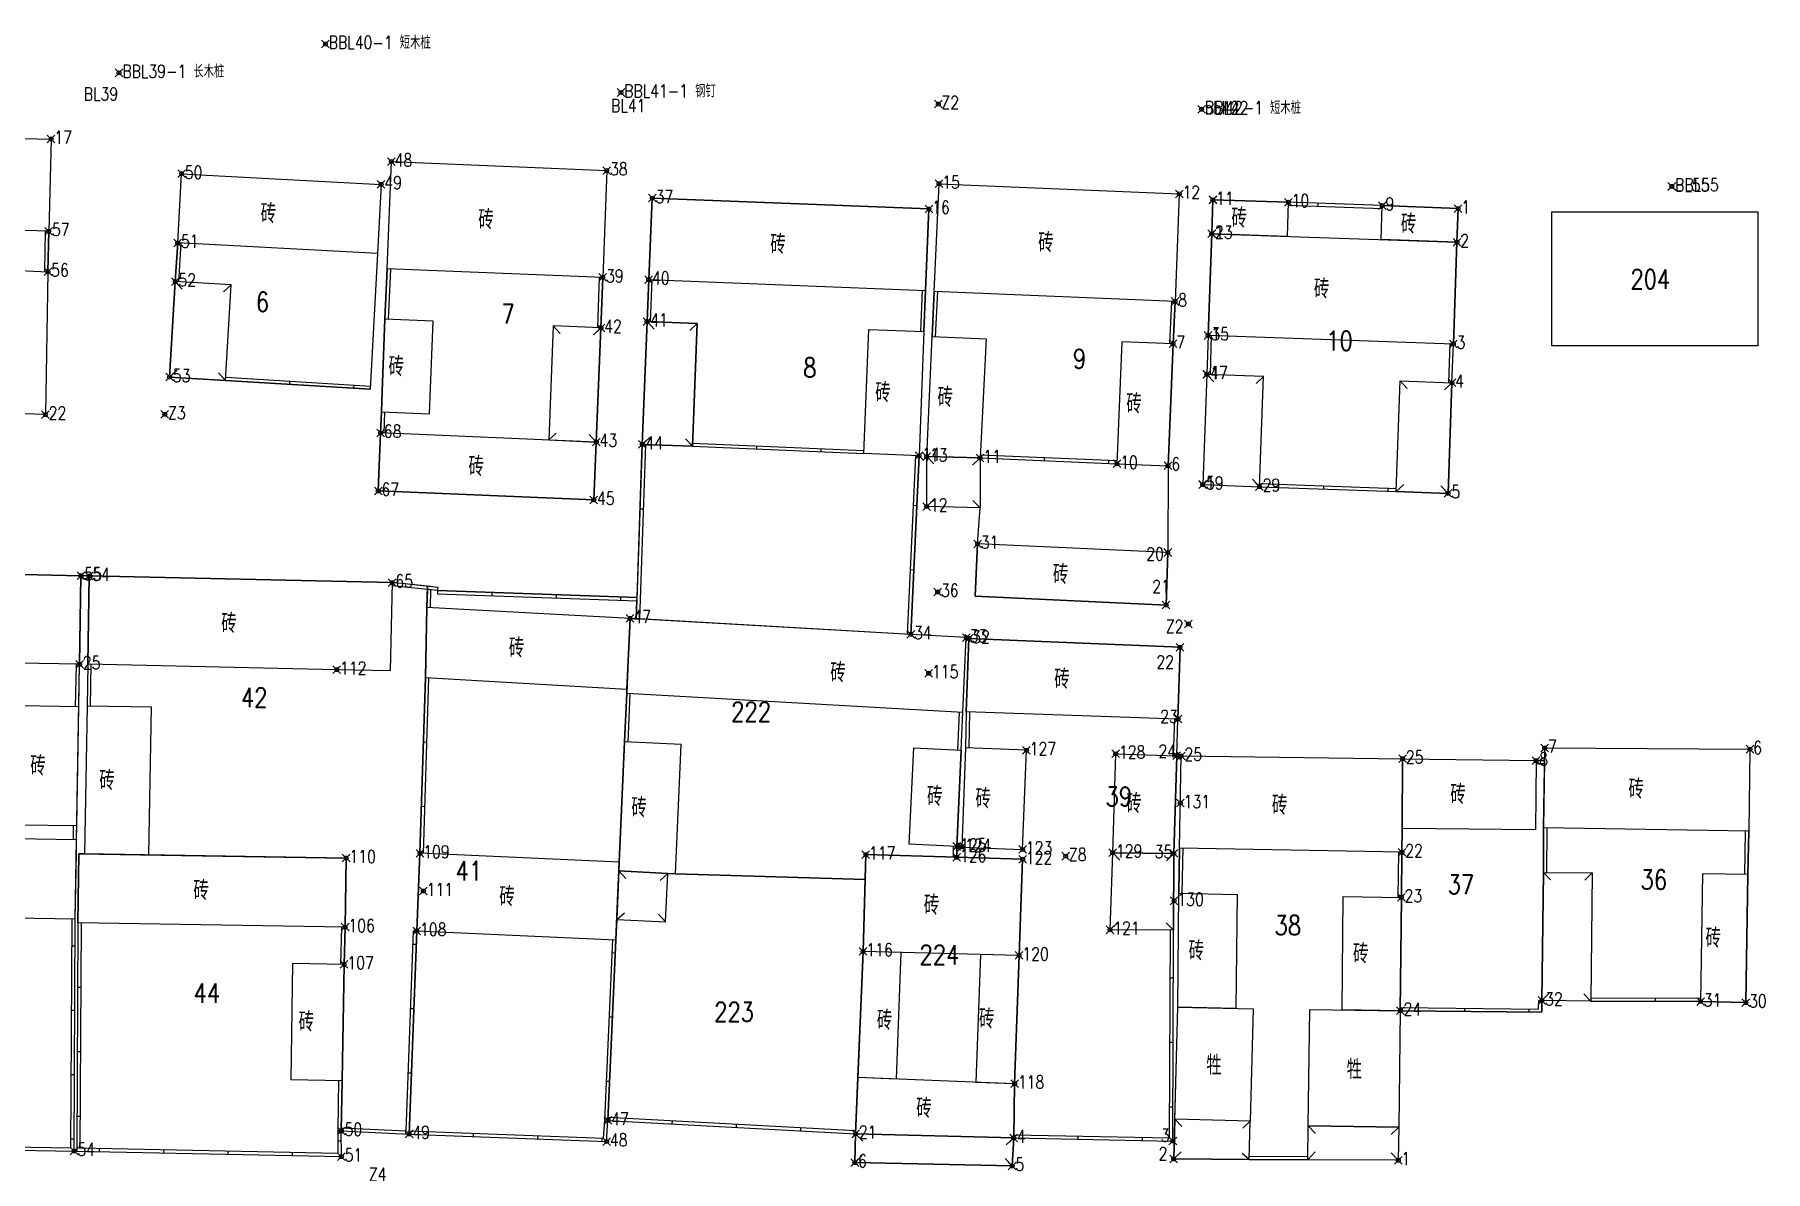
# Model space of a CAD drawing. Extents: x 499223 to 500082, y 4357473 to 4358121.
# Drawn here: x 499470.6 to 499605, y 4357755.4 to 4357843.7 of the extents above; entities that cross this region are included whole.
import ezdxf
from ezdxf.enums import TextEntityAlignment as Align

# ---------------------------------------------------------------- set-up
doc = ezdxf.new("R2010")
doc.units = 0
doc.header["$LTSCALE"] = 0.5
doc.header["$PDMODE"] = 35
doc.header["$PDSIZE"] = 0.3
for name, color, linetype in [('CLD', 1, 'CONTINUOUS'), ('DLDW', 11, 'CONTINUOUS'), ('JMD', 6, 'CONTINUOUS'), ('QSJX', 7, 'CONTINUOUS'), ('YBH', 3, 'CONTINUOUS')]:
    doc.layers.add(name, color=color, linetype=linetype)
doc.styles.add('HZ', font='rs.shx', dxfattribs={"width": 0.8, "bigfont": 'hztxt.shx'})

msp = doc.modelspace()

# ---------------------------------------------------------------- linework, layer by layer
at = {"layer": 'CLD', "linetype": 'Continuous'}
for p in [(499493.17, 4357842.98, 3.48), (499493.17, 4357842.98, 3.48), (499477.14, 4357840.75), (499477.14, 4357840.75), (499477.14, 4357840.75, 3.4), (499477.14, 4357840.75, 3.4), (499516.12, 4357839.22), (499516.12, 4357839.22), (499516.12, 4357839.22, 3.74), (499516.12, 4357839.22, 3.74), (499540.77, 4357838.32, 3.45), (499561.22, 4357837.92), (499561.22, 4357837.92, 3.44), (499561.22, 4357837.92, 3.44), (499471.86, 4357835.61, -0.1), (499471.86, 4357835.61, 3.28), (499498.29, 4357833.86, 1.62), (499481.99, 4357832.91, 0.18), (499497.49, 4357832.09, 1.64), (499515.02, 4357833.16, -0.23), (499540.83, 4357832.14, 3.72), (499597.75, 4357831.93), (499597.75, 4357831.92), (499518.56, 4357831.02, -0.13), (499559.49, 4357831.35, -0.09), (499562.1, 4357830.89, 3.38), (499562.1, 4357830.88, -0.07), (499567.96, 4357830.7, 0.33), (499540.04, 4357830.18, 3.27), (499575.26, 4357830.44, 0.26), (499581.15, 4357830.21, 2.05), (499471.67, 4357828.45, -0.06), (499562.01, 4357828.25, 3.51), (499562.02, 4357828.25, -0.02), (499481.69, 4357827.54, 0.06), (499581.06, 4357827.59, 0.71), (499471.61, 4357825.3, 1.34), (499481.5, 4357824.54, 0.06), (499514.71, 4357824.86, -0.04), (499518.28, 4357824.69, -0.06), (499559.16, 4357822.99, 3.73), (499518.15, 4357821.43, -0.04), (499514.57, 4357820.94, -0.04), (499561.72, 4357820.35, 3.63), (499561.73, 4357820.35, 0.07), (499559.01, 4357819.71, 3.75), (499580.78, 4357819.69, 1.15), (499481.06, 4357817.12, -0.01), (499561.63, 4357817.34, 3.77), (499561.64, 4357817.33, 0.21), (499580.67, 4357816.68, 1.41), (499471.42, 4357814.21, 4.43), (499480.69, 4357814.23, 0.03), (499497.45, 4357812.79, 0.1), (499514.21, 4357812.08, -0.04), (499517.78, 4357811.9, -0.04), (499539.28, 4357811.01, 5.73), (499539.87, 4357810.95, 5.85), (499544.02, 4357810.84, 5.77), (499554.65, 4357810.39, 3.7), (499558.62, 4357810.24, 3.71), (499497.27, 4357808.28, 0.1), (499561.31, 4357808.78, 3.81), (499561.32, 4357808.77, 0.23), (499565.72, 4357808.61, 0.84), (499580.37, 4357808.09, 0.83), (499514.01, 4357807.58, 0.02), (499539.87, 4357807.07, 5.59), (499543.82, 4357804.17, 0.7), (499558.6, 4357803.5, 0.18), (499474.18, 4357801.7, 1.28), (499474.81, 4357801.68, 1.28), (499498.35, 4357801.16, 1.9), (499540.73, 4357800.43, 0.81), (499516.83, 4357798.38, 1.58), (499558.47, 4357799.42, 0.01), (499538.64, 4357797.14, 0.47), (499560.2, 4357797.95, -0.05), (499542.94, 4357796.89, 0.38), (499543.15, 4357796.83, 0.38), (499559.55, 4357796.14, 0.3), (499474.07, 4357794.82, 5.5), (499494.05, 4357794.4, 5.5), (499540.03, 4357794.12, 7.65), (499559.39, 4357790.57, 0.73), (499547.62, 4357788.14, 3.88), (499554.55, 4357787.87, 3.87), (499559.29, 4357787.72, 1.1), (499559.29, 4357787.72, 1.1), (499559.64, 4357787.7, 1.58), (499587.88, 4357788.32, 0.4), (499603.82, 4357788.23, -0.44), (499576.84, 4357787.49, 2.28), (499587.2, 4357787.34, 1.06), (499559.58, 4357784.04, 8.62), (499494.78, 4357779.77, 4.21), (499500.51, 4357780.14, 6.25), (499535.14, 4357780.04, 6.92), (499542.2, 4357779.83, 4.01), (499542.21, 4357780.67, 5.02), (499542.59, 4357780.63, 5.02), (499547.32, 4357780.44, 4.12), (499547.32, 4357779.68, 3.91), (499550.67, 4357779.92, 3.94), (499554.32, 4357780.19, 4.08), (499559.07, 4357780.13, 0.42), (499559.07, 4357780.13, 0.42), (499576.79, 4357780.22, 2.15), (499500.78, 4357777.21, 8.52), (499559.09, 4357776.45, 4.72), (499576.74, 4357776.72, 2.2), (499494.7, 4357774.41, 5.13), (499500.26, 4357774.11, 5.8), (499554.11, 4357774.2, 3.61), (499494.62, 4357771.51, 4.84), (499534.93, 4357772.52, 5.94), (499547.05, 4357772.21, 3.95), (499587.66, 4357768.71, 0.8), (499576.66, 4357767.92, 1.58), (499599.98, 4357768.63, -0.44), (499603.5, 4357768.55, 1.47), (499546.7, 4357762.26, 3.56), (499515.11, 4357759.4, 1.01), (499494.4, 4357758.58, 1.36), (499499.67, 4357758.34, -0.1), (499534.35, 4357758.36, 2.43), (499546.63, 4357758.04, -0.2), (499473.65, 4357757.02, 1.25), (499515.01, 4357757.76, -0.37), (499558.99, 4357757.8, 0.18), (499558.99, 4357757.8, 0.18), (499494.41, 4357756.59, -0.88), (499534.29, 4357756.12, -0.14), (499546.51, 4357755.86, -0.44), (499559.06, 4357756.41, 0.18), (499559.06, 4357756.41, 0.18), (499576.5, 4357756.3, 0.13)]:
    msp.add_point(p, dxfattribs=at)
at = {"layer": 'DLDW', "linetype": 'Continuous', "flags": 128}
for points, elevation in [([(499559.37, 4357768.19), (499565.22, 4357768.07), (499565.01, 4357759.35), (499559.14, 4357759.5)], 2.2), ([(499569.64, 4357768.02), (499576.66, 4357767.92), (499576.54, 4357758.87), (499569.51, 4357758.97)], 1.58)]:
    msp.add_lwpolyline(points, close=True, dxfattribs=dict(at, elevation=elevation))
at = {"layer": 'JMD', "linetype": 'Continuous'}
for p, q in [((499570.26, 4357830.62), (499570.25, 4357830.37)), ((499481.5, 4357824.54), (499482.03, 4357823.95)), ((499485.84, 4357824.29), (499485.25, 4357823.75)), ((499510.87, 4357821.09), (499511.41, 4357820.5)), ((499514.57, 4357820.94), (499513.98, 4357820.4)), ((499518.15, 4357821.43), (499518.69, 4357820.84)), ((499522.04, 4357821.28), (499521.46, 4357820.73)), ((499481.06, 4357817.12), (499481.66, 4357817.65)), ((499485.4, 4357816.86), (499484.87, 4357817.45)), ((499490.39, 4357816.56), (499490.41, 4357816.81)), ((499495.38, 4357816.26), (499495.4, 4357816.51)), ((499561.64, 4357817.33), (499562.18, 4357816.75)), ((499566.04, 4357817.17), (499565.46, 4357816.62)), ((499576.65, 4357816.82), (499577.2, 4357816.24)), ((499580.67, 4357816.68), (499580.09, 4357816.14)), ((499510.51, 4357812.24), (499511.1, 4357812.78)), ((499514.21, 4357812.08), (499513.66, 4357812.67)), ((499517.78, 4357811.9), (499518.37, 4357812.44)), ((499521.68, 4357811.75), (499521.14, 4357812.34)), ((499526.67, 4357811.54), (499526.69, 4357811.79)), ((499531.67, 4357811.32), (499531.68, 4357811.57)), ((499539.87, 4357810.95), (499540.43, 4357810.38)), ((499544.02, 4357810.84), (499543.44, 4357810.28)), ((499549.01, 4357810.63), (499549.02, 4357810.88)), ((499554.01, 4357810.41), (499554.02, 4357810.66)), ((499561.32, 4357808.77), (499561.91, 4357809.32)), ((499565.72, 4357808.61), (499565.18, 4357809.19)), ((499570.72, 4357808.43), (499570.73, 4357808.68)), ((499575.71, 4357808.26), (499575.72, 4357808.51)), ((499576.35, 4357808.23), (499576.93, 4357808.78)), ((499580.37, 4357808.09), (499579.82, 4357808.68)), ((499517.61, 4357806.9), (499517.86, 4357806.89)), ((499539.1, 4357807.13), (499538.85, 4357807.15)), ((499539.87, 4357807.07), (499540.45, 4357807.63)), ((499544.02, 4357806.96), (499543.46, 4357807.53)), ((499538.87, 4357802.14), (499538.62, 4357802.15)), ((499506.12, 4357800.15), (499506.13, 4357800.4)), ((499511.12, 4357799.97), (499511.12, 4357800.22)), ((499516.11, 4357799.8), (499516.12, 4357800.05)), ((499500.77, 4357788.79), (499501.02, 4357788.78)), ((499500.62, 4357783.79), (499500.87, 4357783.78)), ((499554.32, 4357780.19), (499554.87, 4357779.61)), ((499559.07, 4357780.13), (499558.5, 4357779.57)), ((499515.96, 4357778.79), (499516.5, 4357778.19)), ((499519.76, 4357778.57), (499519.16, 4357778.04)), ((499587.77, 4357778.66), (499588.33, 4357778.09)), ((499591.57, 4357778.62), (499591, 4357778.06)), ((499515.8, 4357774.99), (499516.39, 4357775.53)), ((499519.59, 4357774.82), (499519.05, 4357775.41)), ((499554.11, 4357774.2), (499554.69, 4357774.75)), ((499559.05, 4357774.18), (499558.48, 4357774.75)), ((499500.22, 4357773.06), (499499.97, 4357773.06)), ((499473.73, 4357772.94), (499473.48, 4357772.94)), ((499515.68, 4357772.4), (499515.43, 4357772.41)), ((499559.03, 4357770.44), (499558.78, 4357770.44)), ((499473.91, 4357769.74), (499474.16, 4357769.74)), ((499587.66, 4357768.71), (499588.23, 4357769.27)), ((499591.47, 4357768.67), (499590.91, 4357769.24)), ((499473.7, 4357767.94), (499473.45, 4357767.94)), ((499500.04, 4357768.06), (499499.79, 4357768.07)), ((499581.66, 4357767.86), (499581.67, 4357768.11)), ((499586.66, 4357767.81), (499586.67, 4357768.06)), ((499596.47, 4357768.65), (499596.47, 4357768.9)), ((499515.46, 4357767.41), (499515.21, 4357767.42)), ((499559.02, 4357765.44), (499558.77, 4357765.44)), ((499473.89, 4357764.74), (499474.14, 4357764.74)), ((499473.68, 4357762.94), (499473.43, 4357762.94)), ((499499.85, 4357763.06), (499499.6, 4357763.07)), ((499515.24, 4357762.41), (499514.99, 4357762.42)), ((499473.86, 4357759.74), (499474.11, 4357759.74)), ((499559, 4357760.44), (499558.75, 4357760.44)), ((499499.4, 4357758.36), (499499.41, 4357758.61)), ((499504.67, 4357758.15), (499504.68, 4357758.4)), ((499520.1, 4357759.13), (499520.12, 4357759.38)), ((499525.09, 4357758.86), (499525.11, 4357759.11)), ((499530.09, 4357758.59), (499530.1, 4357758.84)), ((499534.35, 4357758.36), (499534.9, 4357757.78)), ((499559.14, 4357759.5), (499559.69, 4357758.92)), ((499565.01, 4357759.35), (499564.43, 4357758.8)), ((499569.51, 4357758.97), (499570.07, 4357758.39)), ((499576.54, 4357758.87), (499575.96, 4357758.31)), ((499473.65, 4357757.94), (499473.4, 4357757.94)), ((499475.62, 4357756.98), (499475.63, 4357757.23)), ((499480.62, 4357756.88), (499480.63, 4357757.13)), ((499485.62, 4357756.78), (499485.63, 4357757.03)), ((499490.62, 4357756.67), (499490.62, 4357756.92)), ((499494.4, 4357757.8), (499494.15, 4357757.8)), ((499509.67, 4357757.96), (499509.68, 4357758.21)), ((499514.66, 4357757.78), (499514.67, 4357758.02)), ((499546.63, 4357758.04), (499546.04, 4357757.5)), ((499551.63, 4357757.94), (499551.64, 4357758.19)), ((499556.63, 4357757.85), (499556.64, 4357758.1)), ((499559.06, 4357756.41), (499559.64, 4357756.96)), ((499569.47, 4357756.35, 1.06), (499570.05, 4357756.96)), ((499534.29, 4357756.12), (499534.87, 4357756.67)), ((499546.51, 4357755.86), (499545.96, 4357756.45)), ((499564.93, 4357756.37), (499564.38, 4357756.84)), ((499576.5, 4357756.3), (499575.94, 4357756.87))]:
    msp.add_line(p, q, dxfattribs=at)
at = {"layer": 'JMD', "linetype": 'Continuous', "flags": 128}
for points, elevation in [([(499471.67, 4357828.45), (499451.39, 4357829.03), (499451.59, 4357836.1), (499471.86, 4357835.61)], -0.06), ([(499498.29, 4357833.86), (499515.02, 4357833.16), (499514.71, 4357824.86), (499497.96, 4357825.52)], 1.62), ([(499497.21, 4357826.73), (499481.69, 4357827.54), (499481.99, 4357832.91), (499497.49, 4357832.09)], 0.03), ([(499518.28, 4357824.69), (499539.79, 4357823.85), (499540.04, 4357830.18), (499518.56, 4357831.02), (499518.28, 4357824.69)], -0.13), ([(499510.51, 4357812.24), (499514.21, 4357812.08), (499514.57, 4357820.94), (499510.87, 4357821.09)], -0.04), ([(499539.28, 4357811.01), (499534.98, 4357811.18), (499535.37, 4357820.82), (499539.66, 4357820.65)], 2.18), ([(499558.47, 4357799.42), (499558.6, 4357803.5), (499543.82, 4357804.17), (499543.63, 4357800.1), (499558.47, 4357799.42)], 0.01), ([(499458.38, 4357802.04), (499474.18, 4357801.7), (499474.07, 4357794.82), (499458.26, 4357795.1)], -0.16), ([(499516.58, 4357792.89), (499516.83, 4357798.38), (499501.05, 4357799.24), (499500.93, 4357793.79)], 1.58), ([(499474.46, 4357780.1), (499479.46, 4357780.02), (499479.65, 4357791.48), (499474.65, 4357791.57)], 1.28), ([(499473.84, 4357781.18), (499457.97, 4357781.44), (499457.84, 4357775.31), (499473.74, 4357775.05)], 6.27), ([(499494.78, 4357779.77), (499494.7, 4357774.41), (499473.94, 4357774.74), (499474.02, 4357780.11)], -0.16), ([(499587.77, 4357778.66), (499591.57, 4357778.62), (499591.47, 4357768.67), (499587.66, 4357768.71)], 0.4), ([(499599.98, 4357768.63), (499603.5, 4357768.55), (499603.66, 4357778.5), (499600.14, 4357778.56)], -0.44), ([(499563.98, 4357776.95), (499563.89, 4357768.1), (499559.37, 4357768.19), (499559.45, 4357777.04)], 2.2), ([(499537.53, 4357762.63), (499537.88, 4357772.45), (499534.93, 4357772.52), (499534.53, 4357762.75)], 3.56), ([(499490.47, 4357762.58), (499494.47, 4357762.51), (499494.62, 4357771.51), (499490.62, 4357771.58)], 1.36), ([(499534.53, 4357762.75), (499546.7, 4357762.26), (499546.63, 4357758.04), (499534.35, 4357758.36)], 3.56), ([(499546.63, 4357758.04), (499546.51, 4357755.86), (499534.29, 4357756.12), (499534.35, 4357758.36)], -0.2)]:
    msp.add_lwpolyline(points, close=True, dxfattribs=dict(at, elevation=elevation))
for points in [[(499540.83, 4357832.14), (499559.49, 4357831.35), (499559.16, 4357822.99), (499540.45, 4357823.77)], [(499562.02, 4357828.25), (499562.1, 4357830.88), (499567.96, 4357830.7), (499567.88, 4357828.04)], [(499575.26, 4357830.44), (499581.15, 4357830.21), (499581.06, 4357827.59), (499575.17, 4357827.8)], [(499561.73, 4357820.35), (499562.02, 4357828.25), (499581.06, 4357827.59), (499580.78, 4357819.69)], [(499471.61, 4357825.3), (499471.42, 4357814.21), (499466.42, 4357814.36), (499466.61, 4357825.54)], [(499481.5, 4357824.54), (499481.06, 4357817.12), (499485.4, 4357816.86), (499485.84, 4357824.29)], [(499497.51, 4357814.42), (499501.25, 4357814.27), (499501.54, 4357821.46), (499497.79, 4357821.62), (499497.57, 4357816)], [(499518.15, 4357821.43), (499517.78, 4357811.9), (499521.68, 4357811.75), (499522.04, 4357821.28)], [(499521.68, 4357811.75), (499517.78, 4357811.9), (499518.15, 4357821.43), (499522.04, 4357821.28)], [(499544.02, 4357810.84), (499539.87, 4357810.95), (499540.29, 4357820.28), (499544.49, 4357820.1)], [(499554.65, 4357810.39), (499558.62, 4357810.24), (499559.01, 4357819.71), (499555.03, 4357819.85)], [(499561.64, 4357817.33), (499561.32, 4357808.77), (499565.72, 4357808.61), (499566.04, 4357817.17)], [(499580.67, 4357816.68), (499580.37, 4357808.09), (499576.35, 4357808.23), (499576.65, 4357816.82)], [(499497.45, 4357812.79), (499497.27, 4357808.28), (499514.01, 4357807.58), (499514.21, 4357812.08)], [(499539.87, 4357807.07), (499539.87, 4357810.95), (499544.02, 4357810.84), (499544.02, 4357806.96)], [(499474.7, 4357794.82), (499474.81, 4357801.68), (499498.35, 4357801.16), (499498.2, 4357794.31), (499494.05, 4357794.4)], [(499516.68, 4357795.14), (499516.57, 4357792.59), (499542.68, 4357791.1), (499542.81, 4357793.99), (499542.94, 4357796.89), (499538.64, 4357797.14), (499516.83, 4357798.38), (499516.68, 4357795.14)], [(499543.15, 4357796.83), (499559.55, 4357796.14), (499559.39, 4357790.57), (499542.95, 4357791.13)], [(499474.01, 4357791.52), (499469.51, 4357791.59), (499469.36, 4357782.36), (499473.86, 4357782.29)], [(499515.96, 4357778.79), (499520.36, 4357778.54), (499520.8, 4357788.6), (499516.4, 4357788.79), (499515.99, 4357779.46), (499515.96, 4357778.79)], [(499542.55, 4357788.16), (499542.21, 4357780.67), (499538.52, 4357780.84), (499538.86, 4357788.33)], [(499542.59, 4357780.63), (499547.32, 4357780.44), (499547.62, 4357788.14), (499542.89, 4357788.33)], [(499559.29, 4357787.72), (499559.07, 4357780.13), (499554.32, 4357780.19), (499554.55, 4357787.87)], [(499587.88, 4357788.32), (499603.82, 4357788.23), (499603.72, 4357781.86), (499587.78, 4357782.12)], [(499559.51, 4357780.54), (499559.64, 4357787.7), (499576.84, 4357787.49), (499576.79, 4357780.22)], [(499576.84, 4357787.49), (499587.2, 4357787.34), (499587.16, 4357781.97), (499576.8, 4357782.07)], [(499515.99, 4357779.46), (499500.51, 4357780.14), (499500.26, 4357774.11), (499515.73, 4357773.43)], [(499535.14, 4357780.04), (499542.2, 4357779.83), (499547.32, 4357779.68), (499547.05, 4357772.21), (499534.93, 4357772.52)], [(499559.05, 4357774.18), (499554.11, 4357774.2), (499554.32, 4357780.19), (499559.07, 4357780.13)], [(499519.76, 4357778.57), (499515.96, 4357778.79), (499515.8, 4357774.99), (499519.59, 4357774.82)], [(499576.74, 4357776.72), (499576.66, 4357767.92), (499572.14, 4357767.98), (499572.21, 4357776.8)], [(499546.7, 4357762.26), (499547.05, 4357772.21), (499544.05, 4357772.29), (499543.7, 4357762.38)], [(499559.14, 4357759.5), (499559.06, 4357756.41), (499564.93, 4357756.37), (499565.01, 4357759.35)], [(499569.51, 4357758.97), (499576.54, 4357758.87), (499576.5, 4357756.3), (499569.47, 4357756.35)]]:
    msp.add_lwpolyline(points, close=True, dxfattribs=at)
for points in [[(499575.25, 4357830.19), (499567.95, 4357830.45)], [(499471.36, 4357825.31), (499471.42, 4357828.46)], [(499481.94, 4357827.53), (499481.75, 4357824.53)], [(499498.21, 4357825.51), (499498.04, 4357821.61)], [(499514.32, 4357820.95), (499514.46, 4357824.87)], [(499540.7, 4357823.76), (499540.54, 4357820.26)], [(499558.76, 4357819.72), (499558.91, 4357823)], [(499561.98, 4357820.34), (499561.89, 4357817.32)], [(499580.42, 4357816.69), (499580.53, 4357819.7)], [(499485.42, 4357817.11), (499496.67, 4357816.43)], [(499497.76, 4357814.41), (499497.7, 4357812.78)], [(499518.03, 4357811.89), (499517.56, 4357798.34)], [(499521.69, 4357812), (499534.99, 4357811.43)], [(499538.39, 4357797.16), (499539.03, 4357811.02)], [(499544.03, 4357811.09), (499554.66, 4357810.64)], [(499565.73, 4357808.86), (499576.36, 4357808.48)], [(499474.81, 4357801.43), (499474.18, 4357801.45)], [(499501.88, 4357800.55), (499498.34, 4357800.91)], [(499501.34, 4357800.6), (499501.3, 4357799.23)], [(499501.88, 4357800.55), (499517.37, 4357800.01)], [(499473.76, 4357791.52), (499473.82, 4357794.82)], [(499474.95, 4357794.82), (499474.9, 4357791.56)], [(499501.18, 4357793.78), (499500.76, 4357780.13)], [(499516.82, 4357792.58), (499516.65, 4357788.78)], [(499542.3, 4357788.17), (499542.43, 4357791.11)], [(499543.2, 4357791.12), (499543.14, 4357788.32)], [(499559.04, 4357787.73), (499559.14, 4357790.57)], [(499587.86, 4357787.09), (499587.2, 4357787.09)], [(499473.59, 4357781.18), (499473.61, 4357782.29)], [(499588.03, 4357782.11), (499588.02, 4357778.66)], [(499542.22, 4357780.92), (499542.6, 4357780.88)], [(499559.76, 4357780.53), (499559.7, 4357777.03)], [(499576.49, 4357776.72), (499576.54, 4357780.22)], [(499458.08, 4357775.31), (499457.84, 4357757.54), (499473.4, 4357757.28), (499473.49, 4357775.05)], [(499474.19, 4357774.74), (499474.1, 4357757.26)], [(499494.41, 4357758.83), (499499.43, 4357758.6), (499500.01, 4357774.12), (499500.26, 4357774.11)], [(499499.68, 4357758.59), (499514.77, 4357758.02), (499514.86, 4357759.41), (499515.48, 4357773.44)], [(499546.64, 4357758.29), (499558.74, 4357758.05), (499558.8, 4357774.18)], [(499576.67, 4357768.17), (499587.4, 4357768.05), (499587.41, 4357768.71)], [(499587.41, 4357768.71), (499587.66, 4357768.71)], [(499591.47, 4357768.92), (499599.99, 4357768.88)], [(499474.1, 4357757.26), (499494.16, 4357756.85), (499494.15, 4357758.59), (499494.22, 4357762.52)], [(499515.12, 4357759.65), (499534.37, 4357758.61)], [(499564.94, 4357756.62), (499569.47, 4357756.6)]]:
    msp.add_lwpolyline(points, dxfattribs=at)
at = {"layer": 'JMD', "color": 7, "linetype": 'Continuous', "flags": 128}
for points in [[(499575.26, 4357830.44), (499567.96, 4357830.7)], [(499471.61, 4357825.3), (499471.67, 4357828.45)], [(499481.69, 4357827.54), (499481.5, 4357824.54)], [(499497.96, 4357825.52), (499497.79, 4357821.62)], [(499514.57, 4357820.94), (499514.71, 4357824.86)], [(499540.45, 4357823.77), (499540.29, 4357820.28)], [(499559.01, 4357819.71), (499559.16, 4357822.99)], [(499561.73, 4357820.35), (499561.64, 4357817.33)], [(499485.4, 4357816.86), (499496.65, 4357816.18), (499496.67, 4357816.43)], [(499497.51, 4357814.42), (499497.45, 4357812.79)], [(499517.78, 4357811.9), (499517.31, 4357798.36)], [(499521.68, 4357811.75), (499534.98, 4357811.18)], [(499538.64, 4357797.14), (499539.28, 4357811.01)], [(499544.02, 4357810.84), (499554.65, 4357810.39)], [(499565.72, 4357808.61), (499576.35, 4357808.23)], [(499474.81, 4357801.68), (499474.18, 4357801.7)], [(499501.88, 4357800.55), (499501.92, 4357800.79), (499498.35, 4357801.16)], [(499501.09, 4357800.63), (499501.05, 4357799.24)], [(499501.88, 4357800.55), (499501.87, 4357800.3), (499517.36, 4357799.76)], [(499473.84, 4357781.18), (499474.07, 4357794.82)], [(499474.7, 4357794.82), (499474.65, 4357791.57)], [(499500.93, 4357793.79), (499500.51, 4357780.14)], [(499516.57, 4357792.59), (499516.4, 4357788.79)], [(499542.55, 4357788.16), (499542.68, 4357791.1)], [(499542.95, 4357791.13), (499542.89, 4357788.33)], [(499559.29, 4357787.72), (499559.39, 4357790.57)], [(499587.86, 4357787.34), (499587.2, 4357787.34)], [(499587.78, 4357782.12), (499587.77, 4357778.66)], [(499542.21, 4357780.67), (499542.59, 4357780.63)], [(499559.51, 4357780.54), (499559.45, 4357777.04)], [(499576.74, 4357776.72), (499576.79, 4357780.22)], [(499457.84, 4357775.31), (499457.59, 4357757.3), (499473.65, 4357757.02), (499473.74, 4357775.05)], [(499473.94, 4357774.74), (499473.85, 4357757.02)], [(499494.4, 4357758.58), (499499.67, 4357758.34), (499500.26, 4357774.11)], [(499499.67, 4357758.34), (499515.01, 4357757.76), (499515.11, 4357759.4), (499515.73, 4357773.43)], [(499546.63, 4357758.04), (499558.99, 4357757.8), (499559.05, 4357774.18)], [(499576.66, 4357767.92), (499587.65, 4357767.8), (499587.66, 4357768.71)], [(499591.47, 4357768.67), (499599.98, 4357768.63)], [(499473.85, 4357757.02), (499494.41, 4357756.59), (499494.4, 4357758.58), (499494.47, 4357762.51)], [(499515.11, 4357759.4), (499534.35, 4357758.36)], [(499564.93, 4357756.37), (499569.47, 4357756.35)]]:
    msp.add_lwpolyline(points, dxfattribs=at)
for points, elevation in [([(499518.28, 4357824.69), (499518.15, 4357821.43)], -0.06), ([(499539.66, 4357820.65), (499539.79, 4357823.85)], 2.18), ([(499603.66, 4357778.5), (499603.72, 4357781.86)], -0.44), ([(499542.2, 4357779.83), (499542.21, 4357780.67)], 1.01), ([(499494.62, 4357771.51), (499494.7, 4357774.41)], -0.16)]:
    msp.add_lwpolyline(points, dxfattribs=dict(at, elevation=elevation))
at = {"layer": 'JMD', "linetype": 'Continuous', "flags": 128}
for points, elevation in [([(499518.53, 4357824.68), (499518.39, 4357821.42)], -0.06), ([(499539.41, 4357820.66), (499539.54, 4357823.86)], 2.18), ([(499603.41, 4357778.5), (499603.47, 4357781.86)], -0.44), ([(499541.95, 4357779.84), (499541.96, 4357780.68)], 1.01), ([(499494.37, 4357771.52), (499494.45, 4357774.41)], -0.16)]:
    msp.add_lwpolyline(points, dxfattribs=dict(at, elevation=elevation))
at = {"layer": 'QSJX', "color": 0, "linetype": 'Continuous', "flags": 128}
for points, elevation in [([(499451.59, 4357836.1), (499471.86, 4357835.61), (499471.67, 4357828.45), (499471.61, 4357825.3), (499471.42, 4357814.21), (499466.42, 4357814.36), (499450.98, 4357814.92), (499451.31, 4357826.41), (499451.39, 4357829.03)], 0.11), ([(499498.29, 4357833.86), (499515.02, 4357833.16), (499514.71, 4357824.86), (499514.57, 4357820.94), (499514.21, 4357812.08), (499514.01, 4357807.58), (499497.27, 4357808.28), (499497.45, 4357812.79), (499497.51, 4357814.42), (499497.57, 4357816), (499497.79, 4357821.62), (499497.96, 4357825.52)], 1.62), ([(499485.4, 4357816.86), (499481.06, 4357817.12), (499481.5, 4357824.54), (499481.69, 4357827.54), (499481.99, 4357832.91), (499497.49, 4357832.09), (499497.21, 4357826.73), (499496.65, 4357816.18)], 0.03), ([(499559.49, 4357831.35), (499559.16, 4357822.99), (499559.01, 4357819.71), (499558.62, 4357810.24), (499558.6, 4357803.5), (499558.47, 4357799.42), (499543.63, 4357800.1), (499543.82, 4357804.17), (499544.02, 4357806.96), (499539.87, 4357807.07), (499539.87, 4357810.95), (499540.29, 4357820.28), (499540.45, 4357823.77), (499540.83, 4357832.14)], -0.09), ([(499494.78, 4357779.77), (499494.7, 4357774.41), (499494.62, 4357771.51), (499494.47, 4357762.51), (499494.4, 4357758.58), (499499.67, 4357758.34), (499500.26, 4357774.11), (499500.51, 4357780.14), (499500.93, 4357793.79), (499501.05, 4357799.24), (499501.1, 4357800.88), (499498.35, 4357801.16), (499474.81, 4357801.68), (499474.7, 4357794.82), (499474.65, 4357791.57), (499474.46, 4357780.1)], 1.28), ([(499500.51, 4357780.14), (499500.26, 4357774.11), (499499.67, 4357758.34), (499515.01, 4357757.76), (499515.11, 4357759.4), (499515.73, 4357773.43), (499515.8, 4357774.99), (499515.96, 4357778.79), (499515.99, 4357779.46), (499516.4, 4357788.79), (499516.57, 4357792.59), (499516.58, 4357792.89), (499516.83, 4357798.38), (499517.31, 4357798.36), (499517.37, 4357800.01), (499501.88, 4357800.55), (499501.92, 4357800.79), (499501.1, 4357800.88), (499501.05, 4357799.24), (499500.93, 4357793.79)], 1.58), ([(499473.85, 4357757.02), (499494.41, 4357756.59), (499494.4, 4357758.58), (499494.47, 4357762.51), (499494.62, 4357771.51), (499494.7, 4357774.41), (499494.78, 4357779.77), (499474.46, 4357780.1), (499474.02, 4357780.11), (499473.94, 4357774.74)], -0.16), ([(499542.2, 4357779.83), (499535.14, 4357780.04), (499535.09, 4357778.12), (499534.93, 4357772.52), (499534.35, 4357758.36), (499534.29, 4357756.12), (499546.51, 4357755.86), (499546.63, 4357758.04), (499546.7, 4357762.26), (499547.05, 4357772.21), (499547.32, 4357779.68), (499542.2, 4357779.83)], 4.01)]:
    msp.add_lwpolyline(points, close=True, dxfattribs=dict(at, elevation=elevation))
for points in [[(499517.31, 4357798.36), (499517.36, 4357799.76), (499517.37, 4357800.01), (499517.78, 4357811.9), (499518.15, 4357821.43), (499518.28, 4357824.69), (499518.56, 4357831.02), (499540.04, 4357830.18), (499539.79, 4357823.85), (499539.66, 4357820.65), (499539.28, 4357811.01), (499538.64, 4357797.14), (499517.56, 4357798.34)], [(499473.84, 4357781.18), (499473.86, 4357782.29), (499474.01, 4357791.52), (499474.07, 4357794.82), (499474.18, 4357801.7), (499458.38, 4357802.04), (499458.26, 4357795.1), (499458.19, 4357791.8), (499458, 4357782.57), (499457.97, 4357781.44), (499457.84, 4357775.31), (499457.59, 4357757.3), (499473.65, 4357757.02), (499473.74, 4357775.05), (499473.82, 4357780.11), (499473.84, 4357781.18)], [(499520.36, 4357778.54), (499535.09, 4357778.12), (499535.14, 4357780.04), (499542.2, 4357779.83), (499542.21, 4357780.67), (499542.55, 4357788.16), (499542.68, 4357791.1), (499542.94, 4357796.89), (499538.64, 4357797.14), (499517.56, 4357798.34), (499517.31, 4357798.36), (499516.83, 4357798.38), (499516.58, 4357792.89), (499516.57, 4357792.59), (499516.4, 4357788.79), (499515.99, 4357779.46), (499515.96, 4357778.79), (499519.76, 4357778.57)], [(499546.63, 4357758.04), (499558.99, 4357757.8), (499559.05, 4357774.18), (499559.07, 4357780.13), (499559.29, 4357787.72), (499559.39, 4357790.57), (499559.55, 4357796.14), (499543.15, 4357796.83), (499542.95, 4357791.13), (499542.89, 4357788.33), (499542.59, 4357780.63), (499542.21, 4357780.67), (499542.2, 4357779.83), (499547.32, 4357779.68), (499547.05, 4357772.21), (499546.7, 4357762.26), (499546.63, 4357758.04)], [(499520.36, 4357778.54), (499519.76, 4357778.57), (499515.96, 4357778.79), (499515.8, 4357774.99), (499515.73, 4357773.43), (499515.11, 4357759.4), (499534.35, 4357758.36), (499534.53, 4357762.75), (499534.93, 4357772.52), (499535.09, 4357778.12), (499520.36, 4357778.54)]]:
    msp.add_lwpolyline(points, close=True, dxfattribs=at)
at = {"layer": 'QSJX', "linetype": 'Continuous', "flags": 128}
for points, elevation in [([(499580.37, 4357808.09), (499580.67, 4357816.68), (499580.78, 4357819.69), (499581.06, 4357827.59), (499581.15, 4357830.21), (499575.26, 4357830.44), (499567.96, 4357830.7), (499562.1, 4357830.88), (499562.02, 4357828.25), (499561.73, 4357820.35), (499561.64, 4357817.33), (499561.32, 4357808.77), (499565.72, 4357808.61), (499576.35, 4357808.23)], 0.83), ([(499587.88, 4357788.32), (499603.82, 4357788.23), (499603.72, 4357781.86), (499603.66, 4357778.5), (499603.5, 4357768.55), (499599.98, 4357768.63), (499591.47, 4357768.67), (499587.66, 4357768.71), (499587.77, 4357778.66), (499587.78, 4357782.12)], 0.4), ([(499576.84, 4357787.49), (499576.8, 4357782.07), (499576.79, 4357780.22), (499576.74, 4357776.72), (499576.66, 4357767.92), (499576.54, 4357758.87), (499576.5, 4357756.3), (499569.47, 4357756.35), (499564.93, 4357756.37), (499559.06, 4357756.41), (499559.37, 4357768.19), (499559.45, 4357777.04), (499559.51, 4357780.54), (499559.64, 4357787.7)], 1.06)]:
    msp.add_lwpolyline(points, close=True, dxfattribs=dict(at, elevation=elevation))
at = {"layer": 'QSJX', "linetype": 'Continuous', "elevation": 0.83}
msp.add_lwpolyline([(499588.43, 4357829.95), (499604.43, 4357829.95), (499604.43, 4357819.55), (499588.43, 4357819.55)], close=True, dxfattribs=at)
at = {"layer": 'QSJX', "linetype": 'Continuous', "flags": 128}
msp.add_lwpolyline([(499587.65, 4357767.8), (499576.66, 4357767.92), (499576.74, 4357776.72), (499576.79, 4357780.22), (499576.8, 4357782.07), (499576.84, 4357787.49), (499587.2, 4357787.34), (499587.86, 4357787.34), (499587.78, 4357782.12), (499587.77, 4357778.66), (499587.66, 4357768.71)], close=True, dxfattribs=at)

# ---------------------------------------------------------------- texts
at = {"layer": 'CLD', "linetype": 'Continuous', "style": 'HZ', "width": 0.8}
for s, p in [('BBL40-1 短木桩', (499493.42, 4357842.61, 3.48)), ('BBL40', (499493.42, 4357842.61, 3.48)), ('BBL39-1 长木桩', (499477.39, 4357840.37, 3.4)), ('BBL39', (499477.39, 4357840.37)), ('BBL39', (499477.39, 4357840.37, 3.4)), ('BL39', (499474.39, 4357838.61)), ('BBL41-1 钢钉', (499516.37, 4357838.84, 3.74)), ('BBL41', (499516.37, 4357838.84, 3.74)), ('Z2', (499541.02, 4357837.95, 3.45)), ('BL41', (499515.35, 4357837.7)), ('BL41', (499515.35, 4357837.7)), ('bbl42-1 短木桩', (499561.47, 4357837.54, 3.44)), ('BL42', (499561.47, 4357837.54)), ('BBL42', (499561.47, 4357837.54, 3.44)), ('17', (499472.11, 4357835.24, 3.28)), ('50', (499482.24, 4357832.53, 0.18)), ('48', (499498.54, 4357833.48, 1.62)), ('38', (499515.27, 4357832.79, -0.23)), ('49', (499497.74, 4357831.72, 1.64)), ('15', (499541.08, 4357831.76, 3.72)), ('BBL55', (499598, 4357831.55)), ('BL55', (499598, 4357831.54)), ('37', (499518.81, 4357830.64, -0.13)), ('12', (499559.74, 4357830.98, -0.09)), ('1', (499562.35, 4357830.52, 3.38)), ('11', (499562.35, 4357830.5, -0.07)), ('10', (499568.21, 4357830.33, 0.33)), ('9', (499575.51, 4357830.06, 0.26)), ('16', (499540.29, 4357829.8, 3.27)), ('1', (499581.4, 4357829.83, 2.05)), ('57', (499471.92, 4357828.08, -0.06)), ('51', (499481.94, 4357827.17, 0.06)), ('2', (499562.26, 4357827.88, 3.51)), ('13', (499562.27, 4357827.87, -0.02)), ('2', (499581.31, 4357827.22, 0.71)), ('56', (499471.86, 4357824.93, 1.34)), ('39', (499514.96, 4357824.48, -0.04)), ('52', (499481.75, 4357824.17, 0.06)), ('40', (499518.53, 4357824.31, -0.06)), ('8', (499559.41, 4357822.61, 3.73)), ('42', (499514.82, 4357820.57, -0.04)), ('41', (499518.4, 4357821.05, -0.04)), ('7', (499559.26, 4357819.33, 3.75)), ('3', (499561.97, 4357819.98, 3.63)), ('15', (499561.98, 4357819.98, 0.07)), ('3', (499581.03, 4357819.32, 1.15)), ('53', (499481.31, 4357816.74, -0.01)), ('4', (499561.88, 4357816.96, 3.77)), ('17', (499561.89, 4357816.96, 0.21)), ('4', (499580.92, 4357816.31, 1.41)), ('22', (499471.67, 4357813.83, 4.43)), ('Z3', (499480.94, 4357813.85, 0.03)), ('68', (499497.7, 4357812.42, 0.1)), ('43', (499514.46, 4357811.71, -0.04)), ('44', (499518.03, 4357811.52, -0.04)), ('14', (499539.53, 4357810.63, 5.73)), ('13', (499540.12, 4357810.58, 5.85)), ('11', (499544.27, 4357810.46, 5.77)), ('10', (499554.9, 4357810.01, 3.7)), ('6', (499558.87, 4357809.87, 3.71)), ('5', (499561.56, 4357808.4, 3.81)), ('19', (499561.57, 4357808.4, 0.23)), ('67', (499497.52, 4357807.9, 0.1)), ('45', (499514.26, 4357807.21, 0.02)), ('29', (499565.97, 4357808.23, 0.84)), ('5', (499580.62, 4357807.72, 0.83)), ('12', (499540.12, 4357806.69, 5.59)), ('31', (499544.07, 4357803.8, 0.7)), ('20', (499556.93, 4357802.89, 0.18)), ('55', (499474.43, 4357801.33, 1.28)), ('54', (499475.06, 4357801.31, 1.28)), ('65', (499498.6, 4357800.79, 1.9)), ('21', (499557.39, 4357800.36, 0.01)), ('36', (499540.98, 4357800.06, 0.81)), ('47', (499517.08, 4357798.01, 1.58)), ('34', (499538.89, 4357796.77, 0.47)), ('33', (499543.19, 4357796.51, 0.38)), ('32', (499543.4, 4357796.45, 0.38)), ('Z2', (499558.45, 4357797.26, -0.05)), ('25', (499474.32, 4357794.44, 5.5)), ('112', (499494.3, 4357794.02, 5.5)), ('115', (499540.28, 4357793.74, 7.65)), ('22', (499557.71, 4357794.5, 0.3)), ('23', (499558.01, 4357790.27, 0.73)), ('127', (499547.87, 4357787.76, 3.88)), ('128', (499554.8, 4357787.5, 3.87)), ('24', (499557.87, 4357787.57, 1.1)), ('25', (499559.89, 4357787.33, 1.58)), ('25', (499577.09, 4357787.12, 2.28)), ('8', (499587.45, 4357786.97, 1.06)), ('7', (499588.13, 4357787.95, 0.4)), ('6', (499604.07, 4357787.85, -0.44)), ('131', (499559.83, 4357783.66, 8.62)), ('125', (499542.46, 4357780.29, 5.02)), ('124', (499542.84, 4357780.26, 5.02)), ('110', (499495.03, 4357779.39, 4.21)), ('109', (499500.76, 4357779.76, 6.25)), ('117', (499535.39, 4357779.66, 6.92)), ('126', (499542.45, 4357779.46, 4.01)), ('123', (499547.57, 4357780.07, 4.12)), ('122', (499547.57, 4357779.3, 3.91)), ('Z8', (499550.92, 4357779.55, 3.94)), ('129', (499554.57, 4357779.82, 4.08)), ('35', (499557.58, 4357779.77, 0.42)), ('35', (499557.58, 4357779.77, 0.42)), ('22', (499577.04, 4357779.84, 2.15)), ('111', (499501.03, 4357776.83, 8.52)), ('130', (499559.34, 4357776.07, 4.72)), ('23', (499576.99, 4357776.34, 2.2)), ('106', (499494.95, 4357774.03, 5.13)), ('108', (499500.51, 4357773.73, 5.8)), ('121', (499554.36, 4357773.83, 3.61)), ('116', (499535.18, 4357772.15, 5.94)), ('107', (499494.87, 4357771.14, 4.84)), ('120', (499547.3, 4357771.83, 3.95)), ('32', (499587.91, 4357768.33, 0.8)), ('31', (499600.23, 4357768.25, -0.44)), ('30', (499603.75, 4357768.17, 1.47)), ('24', (499576.91, 4357767.54, 1.58)), ('118', (499546.95, 4357761.88, 3.56)), ('47', (499515.36, 4357759.02, 1.01)), ('50', (499494.65, 4357758.21, 1.36)), ('49', (499499.92, 4357757.97, -0.1)), ('48', (499515.26, 4357757.39, -0.37)), ('21', (499534.6, 4357757.99, 2.43)), ('4', (499546.88, 4357757.67, -0.2)), ('3', (499558.06, 4357757.74, 0.18)), ('3', (499558.06, 4357757.74, 0.18)), ('54', (499473.9, 4357756.65, 1.25)), ('51', (499494.66, 4357756.22, -0.88)), ('2', (499557.89, 4357756.32, 0.18)), ('2', (499557.89, 4357756.32, 0.18)), ('1', (499576.75, 4357755.93, 0.13)), ('Z4', (499496.54, 4357754.72, 3.73)), ('6', (499534.54, 4357755.75, -0.14)), ('5', (499546.76, 4357755.49, -0.44))]:
    msp.add_text(s, height=1, dxfattribs=at).set_placement(p)
at = {"layer": 'DLDW', "linetype": 'Continuous', "style": 'HZ', "width": 0.8}
for p in [(499562.19, 4357763.77), (499573.09, 4357763.44)]:
    msp.add_text('牲', height=1.5, dxfattribs=at).set_placement(p, align=Align.MIDDLE)
at = {"layer": 'JMD', "linetype": 'Continuous', "style": 'HZ', "width": 0.8}
for p in [(499489.34, 4357829.82), (499506.24, 4357829.35), (499564.74, 4357829.47), (499577.9, 4357829.01), (499528.92, 4357827.43), (499549.73, 4357827.56), (499571.15, 4357823.97), (499499.27, 4357817.94), (499537.07, 4357815.92), (499541.91, 4357815.55), (499556.58, 4357815.05), (499505.48, 4357810.18), (499550.88, 4357801.8), (499486.27, 4357798), (499508.61, 4357796.09), (499533.58, 4357794.17), (499550.98, 4357793.67), (499471.44, 4357786.94), (499476.8, 4357785.8), (499541.1, 4357784.56), (499544.86, 4357784.38), (499581.74, 4357784.72), (499595.58, 4357785.13), (499518.13, 4357783.69), (499556.56, 4357784), (499567.89, 4357783.88), (499484.11, 4357777.26), (499507.87, 4357776.78), (499540.85, 4357776.12), (499601.57, 4357773.56), (499561.42, 4357772.57, 2.2), (499574.19, 4357772.34), (499492.29, 4357767.05), (499537.2, 4357767.18), (499545.13, 4357767.29), (499540.26, 4357760.35)]:
    msp.add_text('砖', height=1.5, dxfattribs=at).set_placement(p, align=Align.MIDDLE_RIGHT)
at = {"layer": 'YBH', "linetype": 'Continuous', "style": 'HZ', "width": 0.8}
for s, p in [('204', (499596.08, 4357824.73)), ('6', (499488.28, 4357822.96)), ('7', (499507.35, 4357822.03)), ('10', (499571.93, 4357819.94)), ('9', (499551.73, 4357818.55)), ('8', (499530.79, 4357817.86)), ('42', (499487.64, 4357792.23)), ('222', (499526.24, 4357791.13)), ('39', (499554.8, 4357784.55)), ('41', (499504.31, 4357778.77)), ('37', (499581.37, 4357777.73)), ('36', (499596.35, 4357778.1)), ('38', (499567.93, 4357774.55)), ('224', (499540.86, 4357772.27)), ('44', (499483.95, 4357769.29)), ('223', (499524.91, 4357767.82))]:
    msp.add_text(s, height=1.5, dxfattribs=at).set_placement(p, align=Align.MIDDLE)

doc.saveas('drawing.dxf')
